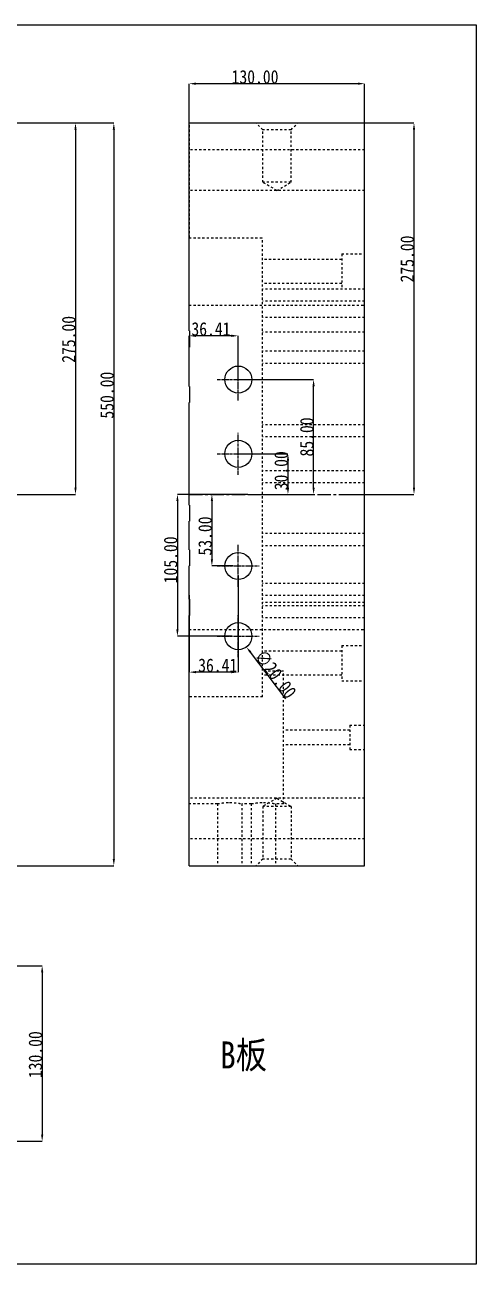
# Model space of a CAD drawing. Header units: millimetres. Extents: x -840 to 1682, y -9216 to -2117.
# Drawn here: x 654 to 988, y -7897 to -6980 of the extents above; entities that cross this region are included whole.
import ezdxf

# ---------------------------------------------------------------- set-up
doc = ezdxf.new("R2010")
doc.units = ezdxf.units.MM
doc.header["$LTSCALE"] = 16.335
doc.header["$PDMODE"] = 3
doc.header["$PDSIZE"] = 8
doc.linetypes.add('CENTER', pattern=[0.6, 0.375, -0.075, 0.075, -0.075])
doc.linetypes.add('HIDDEN', pattern=[0.2, 0.1, -0.1])
doc.layers.get('0').update_dxf_attribs({"linetype": 'CONTINUOUS'})
doc.layers.get('Defpoints').update_dxf_attribs({"linetype": 'CONTINUOUS'})
doc.layers.add('DEFAULT_2', color=8, linetype='HIDDEN')
doc.styles.get("Standard").update_dxf_attribs({"font": 'txt', "width": 0.85})
doc.dimstyles.new('mold', dxfattribs={"dimtxt": 10, "dimasz": 5, "dimexe": 0, "dimexo": 0, "dimgap": 0, "dimtad": 1, "dimzin": 1, "dimdsep": 46, "dimtxsty": 'Standard', "dimcen": 0, "dimclrd": 4, "dimclre": 4, "dimclrt": 6, "dimazin": 0, "dimtfac": 1, "dimtofl": 0, "dimtmove": 0, "dimatfit": 3, "dimfxl": 0, "dimarcsym": 0})

# ---------------------------------------------------------------- blocks, each defined once
blk = doc.blocks.new('*D792')
at = {"color": 4, "lineweight": -2}
for p, q in [((891.08, -7052.34), (941.74, -7052.34)), ((941.74, -7057.34), (941.74, -7322.34)), ((891.08, -7327.34), (941.74, -7327.34))]:
    blk.add_line(p, q, dxfattribs=at)
at = {"color": 4}
for points in [[(940.91, -7057.34), (942.57, -7057.34), (941.74, -7052.34)], [(940.91, -7322.34), (942.57, -7322.34), (941.74, -7327.34)]]:
    blk.add_solid(points, dxfattribs=at)
at = {"layer": 'Defpoints', "color": 0}
for p in [(891.08, -7052.34), (891.08, -7327.34), (941.74, -7327.34)]:
    blk.add_point(p, dxfattribs=at)
at = {"color": 6, "insert": (936.74, -7153.05), "char_height": 10, "attachment_point": 5, "rotation": 90}
blk.add_mtext('275.00', dxfattribs=at)
blk = doc.blocks.new('*D793')
at = {"color": 4, "lineweight": -2}
for p, q in [((775.19, -7142.5), (775.19, -7023.28)), ((900.19, -7023.28), (780.19, -7023.28)), ((905.19, -7072.34), (905.19, -7023.28))]:
    blk.add_line(p, q, dxfattribs=at)
at = {"color": 4}
for points in [[(780.19, -7022.44), (780.19, -7024.11), (775.19, -7023.28)], [(900.19, -7022.44), (900.19, -7024.11), (905.19, -7023.28)]]:
    blk.add_solid(points, dxfattribs=at)
at = {"layer": 'Defpoints', "color": 0}
for p in [(775.19, -7023.28), (905.19, -7072.34), (775.19, -7142.5)]:
    blk.add_point(p, dxfattribs=at)
at = {"color": 6, "insert": (824.03, -7018.28), "char_height": 10, "attachment_point": 5}
blk.add_mtext('130.00', dxfattribs=at)
blk = doc.blocks.new('*D794')
at = {"color": 4, "lineweight": -2}
for p, q in [((775.19, -7237.79), (775.19, -7209.95)), ((806.59, -7209.95), (780.19, -7209.95)), ((811.59, -7239.28), (811.59, -7209.95))]:
    blk.add_line(p, q, dxfattribs=at)
at = {"color": 4}
for points in [[(780.19, -7209.11), (780.19, -7210.78), (775.19, -7209.95)], [(806.59, -7209.11), (806.59, -7210.78), (811.59, -7209.95)]]:
    blk.add_solid(points, dxfattribs=at)
at = {"layer": 'Defpoints', "color": 0}
for p in [(775.19, -7209.95), (775.19, -7237.79), (811.59, -7239.28)]:
    blk.add_point(p, dxfattribs=at)
at = {"color": 6, "insert": (791.37, -7204.95), "char_height": 10, "attachment_point": 5}
blk.add_mtext('36.41', dxfattribs=at)
blk = doc.blocks.new('*D795')
at = {"color": 4, "lineweight": -2}
for p, q in [((811.59, -7297.34), (848.41, -7297.34)), ((848.41, -7302.34), (848.41, -7322.34)), ((818.68, -7327.34), (848.41, -7327.34))]:
    blk.add_line(p, q, dxfattribs=at)
at = {"color": 4}
for points in [[(847.58, -7302.34), (849.25, -7302.34), (848.41, -7297.34)], [(847.58, -7322.34), (849.25, -7322.34), (848.41, -7327.34)]]:
    blk.add_solid(points, dxfattribs=at)
at = {"layer": 'Defpoints', "color": 0}
for p in [(811.59, -7297.34), (818.68, -7327.34), (848.41, -7327.34)]:
    blk.add_point(p, dxfattribs=at)
at = {"color": 6, "insert": (843.41, -7309.84), "char_height": 10, "attachment_point": 5, "rotation": 90}
blk.add_mtext('30.00', dxfattribs=at)
blk = doc.blocks.new('*D796')
at = {"color": 4, "lineweight": -2}
for p, q in [((811.59, -7242.34), (867.39, -7242.34)), ((867.39, -7322.34), (867.39, -7247.34)), ((818.68, -7327.34), (867.39, -7327.34))]:
    blk.add_line(p, q, dxfattribs=at)
at = {"color": 4}
for points in [[(866.56, -7247.34), (868.22, -7247.34), (867.39, -7242.34)], [(866.56, -7322.34), (868.22, -7322.34), (867.39, -7327.34)]]:
    blk.add_solid(points, dxfattribs=at)
at = {"layer": 'Defpoints', "color": 0}
for p in [(811.59, -7242.34), (867.39, -7242.34), (818.68, -7327.34)]:
    blk.add_point(p, dxfattribs=at)
at = {"color": 6, "insert": (862.39, -7284.84), "char_height": 10, "attachment_point": 5, "rotation": 90}
blk.add_mtext('85.00', dxfattribs=at)
blk = doc.blocks.new('*D797')
at = {"color": 4, "lineweight": -2}
for p, q in [((818.68, -7327.34), (792.07, -7327.34)), ((792.07, -7332.34), (792.07, -7375.34)), ((807.72, -7380.34), (792.07, -7380.34))]:
    blk.add_line(p, q, dxfattribs=at)
at = {"color": 4}
for points in [[(791.24, -7332.34), (792.9, -7332.34), (792.07, -7327.34)], [(791.24, -7375.34), (792.9, -7375.34), (792.07, -7380.34)]]:
    blk.add_solid(points, dxfattribs=at)
at = {"layer": 'Defpoints', "color": 0}
for p in [(818.68, -7327.34), (792.07, -7380.34), (807.72, -7380.34)]:
    blk.add_point(p, dxfattribs=at)
at = {"color": 6, "insert": (787.07, -7358.18), "char_height": 10, "attachment_point": 5, "rotation": 90}
blk.add_mtext('53.00', dxfattribs=at)
blk = doc.blocks.new('*D798')
at = {"color": 4, "lineweight": -2}
for p, q in [((813.51, -7327.34), (766.54, -7327.34)), ((766.54, -7332.34), (766.54, -7427.34)), ((807.04, -7432.34), (766.54, -7432.34))]:
    blk.add_line(p, q, dxfattribs=at)
at = {"color": 4}
for points in [[(765.71, -7332.34), (767.38, -7332.34), (766.54, -7327.34)], [(765.71, -7427.34), (767.38, -7427.34), (766.54, -7432.34)]]:
    blk.add_solid(points, dxfattribs=at)
at = {"layer": 'Defpoints', "color": 0}
for p in [(813.51, -7327.34), (766.54, -7432.34), (807.04, -7432.34)]:
    blk.add_point(p, dxfattribs=at)
at = {"color": 6, "insert": (761.54, -7375.86), "char_height": 10, "attachment_point": 5, "rotation": 90}
blk.add_mtext('105.00', dxfattribs=at)
blk = doc.blocks.new('*D799')
at = {"color": 4, "lineweight": -2}
for p, q in [((811.59, -7387.36), (811.59, -7458.98)), ((775.19, -7401.89), (775.19, -7458.98)), ((806.59, -7458.98), (780.19, -7458.98))]:
    blk.add_line(p, q, dxfattribs=at)
at = {"color": 4}
for points in [[(780.19, -7458.15), (780.19, -7459.81), (775.19, -7458.98)], [(806.59, -7458.15), (806.59, -7459.81), (811.59, -7458.98)]]:
    blk.add_solid(points, dxfattribs=at)
at = {"layer": 'Defpoints', "color": 0}
for p in [(811.59, -7387.36), (775.19, -7401.89), (775.19, -7458.98)]:
    blk.add_point(p, dxfattribs=at)
at = {"color": 6, "insert": (796.38, -7453.98), "char_height": 10, "attachment_point": 5}
blk.add_mtext('36.41', dxfattribs=at)
blk = doc.blocks.new('*D800')
at = {"color": 4, "lineweight": -2}
blk.add_line((846.81, -7478.74), (820.66, -7444.29), dxfattribs=at)
at = {"color": 4}
blk.add_solid([(821.32, -7443.78), (820, -7444.79), (817.64, -7440.31)], dxfattribs=at)
at = {"layer": 'Defpoints', "color": 0}
for p in [(805.55, -7424.37), (817.64, -7440.31)]:
    blk.add_point(p, dxfattribs=at)
at = {"color": 6, "insert": (839.23, -7460.48), "char_height": 10, "attachment_point": 5, "rotation": 307.19729}
blk.add_mtext('∅20.00', dxfattribs=at)
blk = doc.blocks.new('*D830')
at = {"color": 4, "lineweight": -2}
for p, q in [((607.1, -7052.34), (691.05, -7052.34)), ((691.05, -7057.34), (691.05, -7322.34)), ((631.37, -7327.34), (691.05, -7327.34))]:
    blk.add_line(p, q, dxfattribs=at)
at = {"color": 4}
for points in [[(690.22, -7057.34), (691.88, -7057.34), (691.05, -7052.34)], [(690.22, -7322.34), (691.88, -7322.34), (691.05, -7327.34)]]:
    blk.add_solid(points, dxfattribs=at)
at = {"layer": 'Defpoints', "color": 0}
for p in [(607.1, -7052.34), (631.37, -7327.34), (691.05, -7327.34)]:
    blk.add_point(p, dxfattribs=at)
at = {"color": 6, "insert": (686.05, -7212.59), "char_height": 10, "attachment_point": 5, "rotation": 90}
blk.add_mtext('275.00', dxfattribs=at)
blk = doc.blocks.new('*D860')
at = {"color": 4, "lineweight": -2}
for p, q in [((614.52, -7676.35), (666.38, -7676.35)), ((666.38, -7681.35), (666.38, -7801.35)), ((632.46, -7806.35), (666.38, -7806.35))]:
    blk.add_line(p, q, dxfattribs=at)
at = {"color": 4}
for points in [[(665.55, -7681.35), (667.21, -7681.35), (666.38, -7676.35)], [(665.55, -7801.35), (667.21, -7801.35), (666.38, -7806.35)]]:
    blk.add_solid(points, dxfattribs=at)
at = {"layer": 'Defpoints', "color": 0}
for p in [(614.52, -7676.35), (632.46, -7806.35), (666.38, -7806.35)]:
    blk.add_point(p, dxfattribs=at)
at = {"color": 6, "insert": (661.38, -7742.19), "char_height": 10, "attachment_point": 5, "rotation": 90}
blk.add_mtext('130.00', dxfattribs=at)
blk = doc.blocks.new('*D863')
at = {"color": 4, "lineweight": -2}
for p, q in [((607.1, -7052.34), (719.46, -7052.34)), ((719.46, -7057.34), (719.46, -7597.34)), ((607.1, -7602.34), (719.46, -7602.34))]:
    blk.add_line(p, q, dxfattribs=at)
at = {"color": 4}
for points in [[(718.63, -7057.34), (720.29, -7057.34), (719.46, -7052.34)], [(718.63, -7597.34), (720.29, -7597.34), (719.46, -7602.34)]]:
    blk.add_solid(points, dxfattribs=at)
at = {"layer": 'Defpoints', "color": 0}
for p in [(607.1, -7052.34), (607.1, -7602.34), (719.46, -7602.34)]:
    blk.add_point(p, dxfattribs=at)
at = {"color": 6, "insert": (714.46, -7253.89), "char_height": 10, "attachment_point": 5, "rotation": 90}
blk.add_mtext('550.00', dxfattribs=at)

msp = doc.modelspace()

# ---------------------------------------------------------------- linework, layer by layer
at = {"color": 7, "linetype": 'Continuous'}
for p, q in [((775.187, -7206.383), (775.187, -7052.34)), ((775.187, -7052.34), (905.187, -7052.34)), ((905.187, -7602.34), (905.187, -7052.34)), ((775.187, -7206.383), (775.387, -7206.383)), ((775.387, -7206.383), (775.387, -7218.383)), ((775.187, -7247.416), (775.187, -7218.383)), ((775.187, -7218.383), (775.387, -7218.383)), ((775.187, -7247.416), (775.387, -7247.416)), ((775.387, -7247.416), (775.387, -7259.416)), ((775.187, -7335.263), (775.187, -7259.416)), ((775.187, -7259.416), (775.387, -7259.416)), ((775.187, -7335.263), (775.387, -7335.263)), ((775.387, -7335.263), (775.387, -7347.263)), ((775.187, -7368.34), (775.187, -7347.263)), ((775.187, -7347.263), (775.387, -7347.263)), ((775.187, -7368.34), (775.387, -7368.34)), ((775.387, -7368.34), (775.387, -7380.34)), ((775.187, -7380.34), (775.387, -7380.34)), ((775.187, -7404.976), (775.187, -7380.34)), ((775.187, -7404.976), (775.387, -7404.976)), ((775.387, -7404.976), (775.387, -7416.976)), ((775.187, -7416.976), (775.387, -7416.976)), ((775.187, -7602.34), (775.187, -7416.976)), ((775.187, -7602.34), (905.187, -7602.34))]:
    msp.add_line(p, q, dxfattribs=at)
at = {"color": 1, "linetype": 'CENTER', "ltscale": 0.310989}
for p, q in [((811.592, -7257.84), (811.592, -7226.84)), ((796.092, -7242.34), (827.092, -7242.34)), ((811.592, -7312.84), (811.592, -7281.84)), ((796.092, -7297.34), (827.092, -7297.34)), ((811.592, -7395.84), (811.592, -7364.84)), ((796.092, -7380.34), (827.092, -7380.34)), ((811.592, -7447.84), (811.592, -7416.84)), ((796.092, -7432.34), (827.092, -7432.34))]:
    msp.add_line(p, q, dxfattribs=at)
at = {"color": 1, "linetype": 'CENTER', "ltscale": 1.617141}
msp.add_line((775.187, -7327.34), (905.187, -7327.34), dxfattribs=at)
msp.add_lwpolyline([(4.051, -6979.666), (987.827, -6979.666), (987.827, -7897.362), (4.051, -7897.362)], close=True)
for centre in [(811.592, -7242.34), (811.592, -7297.34), (811.592, -7380.34), (811.592, -7432.34)]:
    msp.add_circle(centre, 10)
at = {"layer": 'DEFAULT_2', "color": 8, "linetype": 'HIDDEN'}
for p, q in [((775.387, -7137.34), (775.387, -7052.34)), ((829.687, -7057.34), (824.687, -7052.34)), ((850.687, -7057.34), (855.687, -7052.34)), ((829.687, -7096.277), (829.687, -7057.34)), ((850.687, -7057.34), (829.687, -7057.34)), ((850.687, -7096.277), (850.687, -7057.34)), ((905.187, -7072.34), (775.187, -7072.34)), ((905.187, -7102.34), (775.187, -7102.34)), ((850.687, -7096.277), (829.687, -7096.277)), ((840.187, -7102.34), (829.687, -7096.277)), ((840.187, -7102.34), (850.687, -7096.277)), ((775.187, -7137.34), (829.592, -7137.34)), ((829.592, -7477.34), (829.592, -7137.34)), ((888.187, -7153.34), (829.592, -7153.34)), ((888.187, -7149.34), (888.187, -7175.34)), ((888.187, -7149.34), (905.187, -7149.34)), ((888.187, -7171.34), (829.592, -7171.34)), ((905.187, -7175.34), (829.592, -7175.34)), ((905.187, -7184.34), (829.592, -7184.34)), ((775.187, -7187.34), (905.187, -7187.34)), ((905.187, -7196.34), (829.592, -7196.34)), ((905.187, -7207.34), (829.592, -7207.34)), ((905.187, -7221.34), (829.592, -7221.34)), ((905.187, -7230.34), (829.592, -7230.34)), ((905.187, -7275.84), (829.592, -7275.84)), ((905.187, -7284.84), (829.592, -7284.84)), ((905.187, -7309.84), (829.592, -7309.84)), ((905.187, -7318.84), (829.592, -7318.84)), ((905.187, -7356.34), (829.592, -7356.34)), ((905.187, -7365.34), (829.592, -7365.34)), ((905.187, -7393.34), (829.592, -7393.34)), ((905.187, -7402.34), (829.592, -7402.34)), ((905.187, -7407.34), (829.592, -7407.34)), ((905.187, -7409.84), (829.592, -7409.84)), ((905.187, -7418.84), (829.592, -7418.84)), ((775.187, -7427.34), (905.187, -7427.34)), ((888.187, -7439.34), (905.187, -7439.34)), ((888.187, -7439.34), (888.187, -7465.34)), ((888.187, -7443.34), (829.592, -7443.34)), ((845.187, -7458.29), (829.592, -7458.29)), ((845.187, -7556.39), (845.187, -7458.29)), ((888.187, -7461.34), (829.592, -7461.34)), ((888.187, -7465.34), (905.187, -7465.34)), ((829.592, -7477.34), (775.187, -7477.34)), ((894.187, -7501.84), (845.187, -7501.84)), ((894.187, -7498.34), (905.187, -7498.34)), ((894.187, -7498.343), (894.187, -7516.336)), ((894.187, -7512.84), (845.187, -7512.84)), ((894.187, -7516.34), (905.187, -7516.34)), ((905.187, -7552.34), (775.187, -7552.34)), ((840.187, -7552.34), (829.687, -7558.402)), ((840.187, -7552.34), (850.687, -7558.402)), ((796.187, -7556.39), (775.187, -7556.39)), ((796.187, -7556.39), (796.187, -7602.34)), ((821.187, -7556.39), (814.187, -7556.39)), ((814.187, -7556.39), (814.187, -7602.34)), ((821.187, -7556.39), (821.187, -7602.34)), ((850.687, -7558.402), (829.687, -7558.402)), ((829.687, -7558.402), (829.687, -7597.34)), ((845.187, -7556.39), (839.187, -7556.39)), ((839.187, -7556.39), (839.187, -7602.34)), ((850.687, -7558.402), (850.687, -7597.34)), ((905.187, -7582.34), (775.187, -7582.34)), ((829.687, -7597.34), (824.687, -7602.34)), ((850.687, -7597.34), (829.687, -7597.34)), ((850.687, -7597.34), (855.687, -7602.34))]:
    msp.add_line(p, q, dxfattribs=at)
for points, knots in [([(796.187, -7556.39), (796.13, -7556.402), (796.637, -7556.305), (796.879, -7556.269), (797.844, -7556.107), (798.886, -7555.963), (800.252, -7555.801), (801.78, -7555.668), (803.451, -7555.578), (804.601, -7555.557), (805.187, -7555.557)], [0, 0, 0, 0, 0.0195281, 0.0770935, 0.1701881, 0.2949104, 0.4462685, 0.6186253, 0.8057642, 1, 1, 1, 1]), ([(805.187, -7555.557), (805.773, -7555.557), (806.924, -7555.578), (808.592, -7555.668), (809.909, -7555.783), (810.88, -7555.89), (811.531, -7555.971), (812.121, -7556.052), (812.645, -7556.129), (813.097, -7556.201), (813.474, -7556.263), (813.738, -7556.309), (813.909, -7556.339), (814.007, -7556.357), (814.081, -7556.368), (814.139, -7556.384), (814.165, -7556.38), (814.186, -7556.393), (814.187, -7556.39)], [0, 0, 0, 0, 0.1942349, 0.3813742, 0.553733, 0.6324056, 0.7050962, 0.7711276, 0.8298198, 0.8805754, 0.9229092, 0.9563408, 0.9695833, 0.9804707, 0.9889795, 0.9950863, 0.9987677, 1, 1, 1, 1]), ([(821.187, -7556.39), (821.13, -7556.402), (821.637, -7556.305), (821.879, -7556.269), (822.844, -7556.107), (823.886, -7555.963), (825.252, -7555.801), (826.78, -7555.668), (828.451, -7555.578), (829.601, -7555.557), (830.187, -7555.557)], [0, 0, 0, 0, 0.0195281, 0.0770935, 0.1701881, 0.2949104, 0.4462685, 0.6186253, 0.8057642, 1, 1, 1, 1]), ([(830.187, -7555.557), (830.773, -7555.557), (831.924, -7555.578), (833.592, -7555.668), (834.909, -7555.783), (835.88, -7555.89), (836.531, -7555.971), (837.121, -7556.052), (837.645, -7556.129), (838.097, -7556.201), (838.474, -7556.263), (838.738, -7556.309), (838.909, -7556.339), (839.007, -7556.357), (839.081, -7556.368), (839.139, -7556.384), (839.165, -7556.38), (839.186, -7556.393), (839.187, -7556.39)], [0, 0, 0, 0, 0.1942349, 0.3813742, 0.553733, 0.6324056, 0.7050962, 0.7711276, 0.8298198, 0.8805754, 0.9229092, 0.9563408, 0.9695833, 0.9804707, 0.9889795, 0.9950863, 0.9987677, 1, 1, 1, 1])]:
    msp.add_open_spline(points, degree=3, knots=knots, dxfattribs=at)

# ---------------------------------------------------------------- texts
at = {"insert": (798.153, -7732.432), "char_height": 20, "width": 72.44115, "attachment_point": 1}
msp.add_mtext('{\\fSimSun|b0|i0|c134|p2;B板}', dxfattribs=at)

# ---------------------------------------------------------------- dimensions: what is measured, and where the dimension line sits
for base, p1, p2, picture, middle in [((775.187, -7023.277), (905.187, -7072.34), (775.187, -7142.504), '*D793', (824.03, -7023.277)), ((775.1871, -7209.948), (811.5923, -7239.2755), (775.1871, -7237.7878), '*D794', (791.3682, -7209.948)), ((775.1871, -7458.9799), (811.5923, -7387.3567), (775.1871, -7401.8873), '*D799', (796.3849, -7458.9799))]:
    dim = msp.add_linear_dim(base=base, p1=p1, p2=p2, dimstyle='mold')
    dim.commit()
    dim.dimension.update_dxf_attribs({"geometry": picture, "text_midpoint": middle, "dimtype": 160})
for base, p1, p2, picture, middle in [((691.051, -7327.34), (607.099, -7052.34), (631.368, -7327.34), '*D830', (691.051, -7212.585)), ((719.459, -7602.34), (607.099, -7052.34), (607.099, -7602.34), '*D863', (719.459, -7253.891)), ((941.738, -7327.34), (891.085, -7052.34), (891.085, -7327.34), '*D792', (941.738, -7153.045)), ((867.39, -7242.34), (818.678, -7327.34), (811.592, -7242.34), '*D796', (867.39, -7284.84)), ((848.412, -7327.34), (811.592, -7297.34), (818.678, -7327.34), '*D795', (848.412, -7309.84)), ((766.542, -7432.34), (813.51, -7327.34), (807.043, -7432.34), '*D798', (766.542, -7375.859)), ((792.068, -7380.34), (818.678, -7327.34), (807.724, -7380.34), '*D797', (792.068, -7358.182)), ((666.381, -7806.349), (614.518, -7676.349), (632.458, -7806.349), '*D860', (666.381, -7742.186))]:
    dim = msp.add_linear_dim(base=base, p1=p1, p2=p2, angle=90, dimstyle='mold')
    dim.commit()
    dim.dimension.update_dxf_attribs({"geometry": picture, "text_midpoint": middle, "dimtype": 160})
dim = msp.add_diameter_dim_2p(p1=(805.547, -7424.374), p2=(817.638, -7440.305), dimstyle='mold')
dim.commit()
dim.dimension.update_dxf_attribs({"geometry": '*D800', "text_midpoint": (839.229, -7460.482)})

doc.saveas('drawing.dxf')
